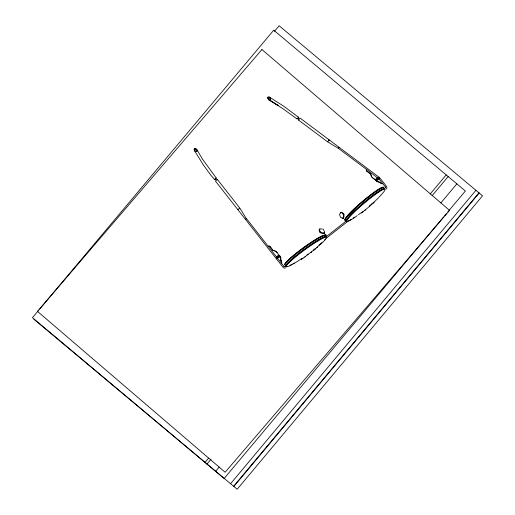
<?xml version="1.0" encoding="UTF-8"?>
<svg xmlns="http://www.w3.org/2000/svg" width="515" height="515" viewBox="0 0 515 515"><rect width="100%" height="100%" fill="white"/><g stroke="black" fill="none" stroke-linecap="round" stroke-linejoin="round"><path stroke-width="0.77" d="M324.289 232.246L324.096 233.108C322.062 234.299 318.425 231.718 319.158 229.407L320.008 229.04M324.598 231.892L324.405 232.754C322.371 233.945 318.734 231.37 319.467 229.053L321.605 228.911M268.572 98.442L268.334 97.683M194.992 149.112L195.61 149.82L194.902 149.356L195.468 149.189L195.7 149.678L194.908 149.26M366.519 169.409L338.497 148.436L327.643 141.85L298.552 120.079L299.228 118.965L300.071 118.07L379.375 177.463L378.647 178.454L377.341 177.514M267.459 97.876L268.173 96.904M268.193 97.773L268.927 98.365L268.54 97.695M269.828 99.788L270.542 98.816M267.562 97.959C270.748 104.127 272.268 94.638 267.497 97.528M195.237 149.814L195.372 149.118M339.919 213.834L340.589 212.495C343.009 212.334 344.644 216.48 343.003 218.173L342.121 218.154M345.423 220.027L345.642 218.914A25.196 2.749 -40.1 0 1 365.534 199.537A25.196 2.749 -40.1 0 1 383.978 187.576M345.314 220.15C344.902 221.708 347.052 221.09 346.634 219.622M268.47 98.397L268.65 97.741M285.844 267.794L284.454 268.18L283.199 267.478L215.437 181.068L216.345 180.179L217.42 179.51L239.829 208.086L246.505 218.946M217.414 179.561L217.002 179.993M325.197 234.743L325.203 235.13M378.087 179.246L377.019 179.117L377.437 180.108M345.314 219.969L344.509 220.298L344.747 219.409M194.097 149.144L194.445 148.584M196.099 151.429L197.052 150.695M215.978 178.39L216.268 178.042L202.517 159.187L196.942 149.698C196.312 147.863 193.086 148.449 194.4 150.47L203.245 164.8L210.629 174.92L214.568 179.471M194.4 150.47C195.03 152.305 198.256 151.725 196.942 149.698M345.089 219.751C344.928 217.439 344.142 221.328 345.777 218.83M214.279 179.574L216.268 178.042M340.447 213.017L341.007 212.277C343.428 212.116 345.063 216.261 343.421 217.954L342.539 217.935M195.134 149.749L195.468 149.189M298.443 117.246L283.63 106.135L269.519 97.174M285.658 266.261A25.196 2.749 -36.1 0 1 301.674 251.204A25.196 2.749 -36.1 0 1 325.235 236.507L325.422 235.773L324.598 234.988L325.474 234.512L325.326 235.304L324.495 235.497A25.196 2.749 -36.1 0 0 303.573 248.236A25.196 2.749 -36.1 0 0 285.175 264.182M298.552 118.09L298.108 118.675M268.367 98.326L268.753 97.811M328.853 140.434L329.156 139.842L327.785 141.773M366.435 169.738L366.429 170.639A1.101 1.094 -38.1 0 0 366.828 171.212L370.877 174.244L371.315 175.75A4.725 4.693 -38.1 0 0 373.002 178.196L376.265 180.372L372.796 177.933A4.725 4.693 -38.1 0 1 371.109 175.493L370.678 173.986L366.577 170.916A1.101 1.094 -38.1 0 1 366.249 170.439L366.416 169.223L377.907 178.19L377.45 177.482M339.121 147.657C339.475 146.279 337.615 148.693 338.664 148.262M216.036 179.066L215.457 179.529M239.739 208.247L237.859 209.586L238.2 209.489M245.423 219.293L246.402 218.527L284.19 266.699M276.336 258.71L277.315 257.944M276.413 258.813L277.392 258.041M378.776 178.544L379.755 177.778L386.553 186.436L386.939 187.827L386.224 189.082M298.365 118.147L297.947 118.778L298.455 118.038M274.489 31.299L279.124 25.75L482.529 195.822L237.183 489.25L33.79 319.191M230.578 483.727L475.924 190.299M233.617 486.269L478.963 192.842M233.855 486.469L479.169 193.009M38.754 310.185L32.471 317.665L224.134 478.493L443.679 216.854M39.707 309.052L273.71 30.173L465.373 190.994L447.812 211.929M204.97 462.412L208.588 458.099M430.192 194.001L446.209 174.913M206.94 464.06L211.073 459.135M432.162 195.649L448.179 176.568M215.618 471.347L219.236 467.034M440.84 202.936L456.856 183.849M444.709 215.624L446.26 213.776M299.009 119.673L298.552 120.079M325.255 234.628L326.111 234.724L325.731 235.426L326.626 235.986L326.22 236.643M297.387 118.675L297.046 118.92L298.558 116.937M215.997 178.982L215.424 179.555M378.789 197.522L371.244 204.893M372.706 203.541L374.244 202.125M195.05 149.665L195.558 149.273M324.72 232.889L324.147 233.282L324.521 233.05M304.771 257.011L317.633 247.039M370.452 205.614L364.569 210.513M346.569 220.735L326.04 236.829M347.342 221.72L326.813 237.814M313.339 250.644L314.993 249.324M281.229 262.94L281.551 261.691A2.672 2.652 -38.1 0 0 281.119 260.764L280.675 260.191L280.624 257.577A1.893 1.88 -38.1 0 0 280.289 256.637L279.845 256.064A1.577 1.564 -38.1 0 0 277.637 255.807A1.577 1.564 -38.1 0 0 277.366 258.009M310.957 252.556L311.82 251.867M268.302 246.44L269.454 246.228A1.101 1.094 -38.1 0 1 270.034 246.608L273.156 250.593M281.435 263.197L281.776 262.051A2.672 2.652 -38.1 0 0 281.261 260.944L280.675 260.191M382.819 183.701L381.621 183.758A2.672 2.652 -38.1 0 1 380.669 182.999L380.076 182.246L377.553 181.576A1.893 1.88 -38.1 0 1 376.723 181.029L376.272 180.456A1.577 1.564 -38.1 0 1 376.549 178.254A1.577 1.564 -38.1 0 1 378.75 178.512L385.561 187.215M268.096 246.176L269.306 245.983A1.101 1.094 -38.1 0 1 269.789 246.299L272.95 250.329L274.469 250.734A4.725 4.693 -38.1 0 1 276.954 252.369L279.407 255.839M379.143 177.179L378.396 178.171L378.647 178.454M382.613 183.443L381.325 183.456A2.672 2.652 -38.1 0 1 380.527 182.819L380.076 182.246M363.017 211.691L361.343 212.985L365.438 209.837M268.276 98.243L268.836 97.895M303.11 258.105L301.372 259.264L305.665 256.418M325.1 236.585L326.368 236.559M195.05 148.41L194.477 148.719M297.058 118.959L282.136 108.156L268.418 99.459L278.087 105.427L268.811 99.717M321.669 232.523L320.6 232.986L319.725 232.111M194.979 149.562L195.629 149.369M377.598 180.096L378.004 179.104M268.206 98.146L268.907 97.992M324.682 235.278L325.441 235.155M345.385 219.042L345.694 219.879L346.453 219.873A25.196 2.749 -40.1 0 1 366.345 200.496A25.196 2.749 -40.1 0 1 384.789 188.535M194.928 149.459L195.681 149.472M284.55 266.654L283.971 266.422M268.161 98.043L268.952 98.095M194.902 149.356L195.7 149.582M278.37 257.616L279.098 257.41L279.091 256.657M380.282 182.51L377.856 181.866A1.893 1.88 -38.1 0 1 376.864 181.209L376.478 180.714A1.577 1.564 -38.1 0 1 376.162 179.973M268.148 97.947L268.972 98.198M276.6 257.017L277.257 257.519L276.8 257.281M268.154 97.85L268.959 98.288M322.783 228.905L323.343 229.272M270.581 99.588L270.079 99.241M194.94 149.176L195.443 149.871M322.982 229.671L323.587 230.192M279.098 256.657L278.222 256.554L278.235 257.545M341.149 217.375L341.632 217.851M268.251 97.715L268.682 98.462M280.044 256.328L280.43 256.818A1.893 1.88 -38.1 0 1 280.83 257.938L280.875 260.448M279.265 255.665L279.079 255.08M196.518 150.947L196.865 151.449M340.537 217.407L339.507 214.375M343.492 213.468L344.136 214.536M324.077 230.765L324.424 231.344M195.069 149.073L195.533 149.859M385.342 186.932L385.471 187.396M195.159 149.06L195.34 149.859M268.437 97.676L268.534 98.056M195.262 149.08L195.288 149.447M345.288 219.384A24.887 2.717 -40.1 0 1 362.65 201.217A24.887 2.717 -40.1 0 1 383.366 187.331M345.443 218.675A25.196 2.749 -40.1 0 1 365.335 199.299A25.196 2.749 -40.1 0 1 383.778 187.338M354.423 217.227A25.196 2.749 -40.1 0 1 353.284 218.006M351.449 219.19A25.196 2.749 -40.1 0 1 347.998 221.064M347.528 221.231A25.196 2.749 -40.1 0 1 361.511 204.97A25.196 2.749 -40.1 0 1 384.988 188.773M357.243 215.618A24.887 2.717 -40.1 0 1 350.013 216.48A24.887 2.717 -40.1 0 1 378.222 192.436A24.887 2.717 -40.1 0 1 379.137 196.962M372.5 203.2A24.887 2.717 -40.1 0 1 369.274 206.019M360.815 212.927A24.887 2.717 -40.1 0 1 358.446 214.729M284.827 264.594A24.887 2.717 -36.1 0 1 300.644 249.724A24.887 2.717 -36.1 0 1 323.916 235.207M284.737 265A25.196 2.749 -36.1 0 1 300.747 249.936A25.196 2.749 -36.1 0 1 324.315 235.239M325.654 238.773A25.196 2.749 -36.1 0 1 324.675 239.887M321.791 242.694A25.196 2.749 -36.1 0 1 319.062 245.095M294.2 262.998A25.196 2.749 -36.1 0 1 293.003 263.699M291.696 264.433A25.196 2.749 -36.1 0 1 289.939 265.354M286.971 266.57A25.196 2.749 -36.1 0 1 304.5 249.498A25.196 2.749 -36.1 0 1 326.298 237.879M301.545 258.697A24.887 2.717 -36.1 0 1 288.761 262.972A24.887 2.717 -36.1 0 1 320.42 239.526A24.887 2.717 -36.1 0 1 316.815 247.393M315.656 248.327A24.887 2.717 -36.1 0 1 313.847 249.756M308.092 254.101A24.887 2.717 -36.1 0 1 306.927 254.951M376.723 180.52A1.262 1.255 -38.1 0 1 376.471 179.928M378.19 178.576A1.262 1.255 -38.1 0 1 378.705 178.969M376.684 180.469A1.262 1.255 -38.1 0 1 376.426 179.87M377.501 178.447A1.262 1.255 -38.1 0 1 377.83 178.441M378.145 178.525A1.262 1.255 -38.1 0 1 378.667 178.911M377.431 178.106A1.577 1.564 -38.1 0 1 379.098 179.04M377.862 181.209A1.577 1.564 -38.1 0 1 377.057 181.113M376.703 180.913A1.577 1.564 -38.1 0 1 376.092 179.883M377.102 178.306A1.577 1.564 -38.1 0 1 378.956 178.776M279.922 256.747A1.262 1.255 -38.1 0 1 280.012 257.391M279.239 256.077A1.262 1.255 -38.1 0 1 279.523 256.238M274.675 250.992A4.725 4.693 -38.1 0 1 274.913 251.063M275.152 251.146A4.725 4.693 -38.1 0 1 277.154 252.627M278.866 255.569A1.577 1.564 -38.1 0 1 280.231 257.307M277.225 257.745A1.577 1.564 -38.1 0 1 277.218 256.547M279.336 255.749A1.577 1.564 -38.1 0 1 280.308 257.391M277.302 257.828A1.577 1.564 -38.1 0 1 277.289 256.625M342.803 218.624L343.576 218.051L342.803 218.624M261.929 49.53L37.486 311.395L225.139 472.236L449.582 210.371L261.929 49.53"/></g></svg>
